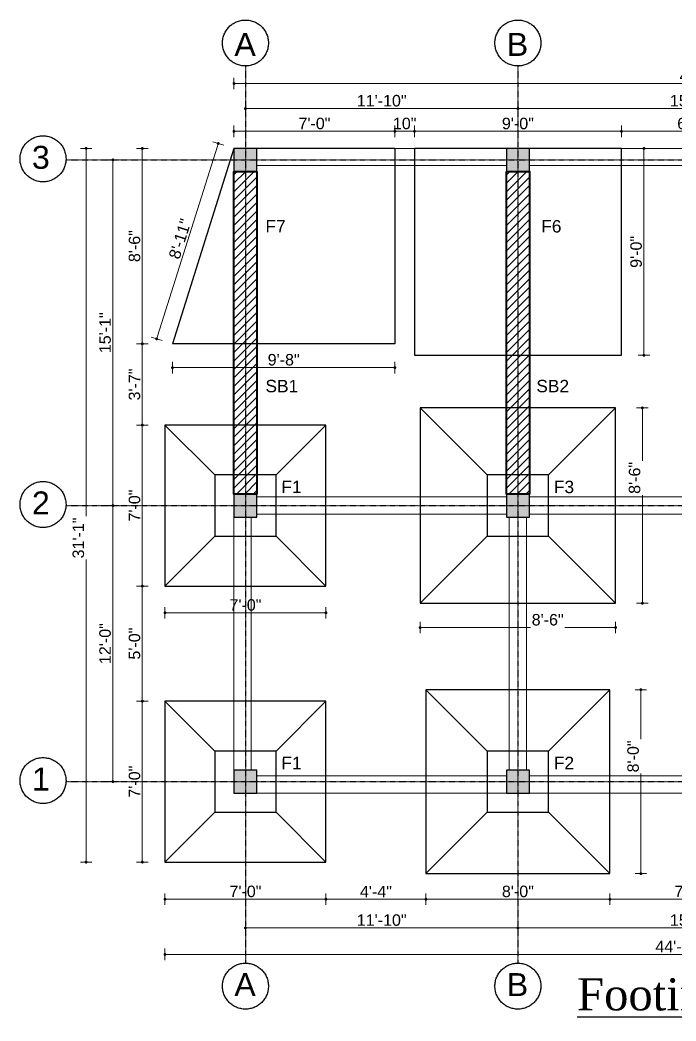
# Model space of a CAD drawing. Header units: inches. Extents: x 115570 to 265311, y 61168 to 314550.
# Drawn here: x 193135 to 193477, y 88292 to 88814 of the extents above; entities that cross this region are included whole.
import ezdxf

# ---------------------------------------------------------------- set-up
doc = ezdxf.new("R2010")
doc.units = ezdxf.units.IN
doc.header["$MEASUREMENT"] = 0
doc.linetypes.add('ACAD_ISO08W100', pattern=[36, 24, -3, 6, -3])
doc.layers.get('0').update_dxf_attribs({"lineweight": 25})
for name, color, linetype, lineweight in [('0 dimension lines', 4, 'Continuous', 18), ('0 wall', 7, 'Continuous', 40), ('Dimension', 7, 'Continuous', 9)]:
    doc.layers.add(name, color=color, linetype=linetype, lineweight=lineweight)
doc.layers.add('0 Footing (F1)', color=7, linetype='Continuous')
doc.layers.add('0_center line', color=4, linetype='ACAD_ISO08W100', transparency=0.5)
doc.styles.add('arial.', font='arial.ttf')
doc.styles.get("Standard").update_dxf_attribs({"font": 'arial.ttf'})
doc.dimstyles.new('d50_Text size double', dxfattribs={"dimscale": 0, "dimtxt": 6, "dimasz": 1.5, "dimexe": 3, "dimexo": 3, "dimgap": 1, "dimtad": 1, "dimdec": 0, "dimrnd": 0.25, "dimzin": 3, "dimdsep": 46, "dimlunit": 4, "dimtxsty": 'arial.', "dimblk": 'DOT', "dimcen": 4, "dimdle": 6, "dimclrd": 256, "dimclre": 256, "dimclrt": 7, "dimazin": 0, "dimtfac": 1, "dimtdec": 0, "dimtix": 1, "dimtmove": 2, "dimatfit": 3, "dimfxl": 3, "dimfxlon": 1, "dimtolj": 1, "dimtzin": 0, "dimlwd": -1, "dimlwe": -1, "dimarcsym": 0})

# ---------------------------------------------------------------- blocks, each defined once
blk = doc.blocks.new('_Dot')
at = {"color": 0, "linetype": 'ByBlock', "lineweight": -2}
blk.add_line((-0.5, 0), (-1, 0), dxfattribs=at)
at = {"color": 0, "linetype": 'ByBlock', "const_width": 0.5}
blk.add_lwpolyline([(-0.25, 0, 1), (0.25, 0, 1)], format="xyb", close=True, dxfattribs=at)
blk = doc.blocks.new('*D1188')
at = {"layer": '0 dimension lines', "transparency": 16777216}
for p, q in [((193442.73, 88358.06), (193442.73, 88352.06)), ((193526.73, 88358.06), (193526.73, 88352.06)), ((193525.23, 88355.06), (193444.23, 88355.06))]:
    blk.add_line(p, q, dxfattribs=at)
at = {"layer": 'Defpoints', "color": 0, "transparency": 16777216}
for p in [(193442.73, 88368.44), (193526.73, 88368.44), (193442.73, 88355.06)]:
    blk.add_point(p, dxfattribs=at)
at = {"layer": '0 dimension lines', "transparency": 16777216, "xscale": 1.5, "yscale": 1.5, "zscale": 1.5, "rotation": 180}
blk.add_blockref('_Dot', (193442.73, 88355.06), dxfattribs=at)
at = {"layer": '0 dimension lines', "transparency": 16777216, "xscale": 1.5, "yscale": 1.5, "zscale": 1.5}
blk.add_blockref('_Dot', (193526.73, 88355.06), dxfattribs=at)
at = {"layer": '0 dimension lines', "color": 7, "lineweight": 15, "transparency": 16777216, "insert": (193484.73, 88359.12), "char_height": 6, "attachment_point": 5, "style": 'arial.'}
blk.add_mtext('\\A1;7\'-0"', dxfattribs=at)
blk = doc.blocks.new('*D1189')
at = {"layer": '0 dimension lines', "transparency": 16777216}
for p, q in [((193346.73, 88358.06), (193346.73, 88352.06)), ((193442.73, 88358.06), (193442.73, 88352.06)), ((193441.23, 88355.06), (193348.23, 88355.06))]:
    blk.add_line(p, q, dxfattribs=at)
at = {"layer": 'Defpoints', "color": 0, "transparency": 16777216}
for p in [(193346.73, 88368.44), (193442.73, 88368.44), (193346.73, 88355.06)]:
    blk.add_point(p, dxfattribs=at)
at = {"layer": '0 dimension lines', "transparency": 16777216, "xscale": 1.5, "yscale": 1.5, "zscale": 1.5, "rotation": 180}
blk.add_blockref('_Dot', (193346.73, 88355.06), dxfattribs=at)
at = {"layer": '0 dimension lines', "transparency": 16777216, "xscale": 1.5, "yscale": 1.5, "zscale": 1.5}
blk.add_blockref('_Dot', (193442.73, 88355.06), dxfattribs=at)
at = {"layer": '0 dimension lines', "color": 7, "lineweight": 15, "transparency": 16777216, "insert": (193394.73, 88359.12), "char_height": 6, "attachment_point": 5, "style": 'arial.'}
blk.add_mtext('\\A1;8\'-0"', dxfattribs=at)
blk = doc.blocks.new('*D1190')
at = {"layer": '0 dimension lines', "transparency": 16777216}
for p, q in [((193294.54, 88358.06), (193294.54, 88352.06)), ((193346.73, 88358.06), (193346.73, 88352.06)), ((193345.23, 88355.06), (193296.04, 88355.06))]:
    blk.add_line(p, q, dxfattribs=at)
at = {"layer": 'Defpoints', "color": 0, "transparency": 16777216}
for p in [(193294.54, 88374.44), (193346.73, 88368.44), (193294.54, 88355.06)]:
    blk.add_point(p, dxfattribs=at)
at = {"layer": '0 dimension lines', "transparency": 16777216, "xscale": 1.5, "yscale": 1.5, "zscale": 1.5, "rotation": 180}
blk.add_blockref('_Dot', (193294.54, 88355.06), dxfattribs=at)
at = {"layer": '0 dimension lines', "transparency": 16777216, "xscale": 1.5, "yscale": 1.5, "zscale": 1.5}
blk.add_blockref('_Dot', (193346.73, 88355.06), dxfattribs=at)
at = {"layer": '0 dimension lines', "color": 7, "lineweight": 15, "transparency": 16777216, "insert": (193320.64, 88359.06), "char_height": 6, "attachment_point": 5, "style": 'arial.'}
blk.add_mtext('\\A1;4\'-4"', dxfattribs=at)
blk = doc.blocks.new('*D1191')
at = {"layer": '0 dimension lines', "transparency": 16777216}
for p, q in [((193210.54, 88358.06), (193210.54, 88352.06)), ((193294.54, 88358.06), (193294.54, 88352.06)), ((193293.04, 88355.06), (193212.04, 88355.06))]:
    blk.add_line(p, q, dxfattribs=at)
at = {"layer": 'Defpoints', "color": 0, "transparency": 16777216}
for p in [(193210.54, 88374.44), (193294.54, 88374.44), (193210.54, 88355.06)]:
    blk.add_point(p, dxfattribs=at)
at = {"layer": '0 dimension lines', "transparency": 16777216, "xscale": 1.5, "yscale": 1.5, "zscale": 1.5, "rotation": 180}
blk.add_blockref('_Dot', (193210.54, 88355.06), dxfattribs=at)
at = {"layer": '0 dimension lines', "transparency": 16777216, "xscale": 1.5, "yscale": 1.5, "zscale": 1.5}
blk.add_blockref('_Dot', (193294.54, 88355.06), dxfattribs=at)
at = {"layer": '0 dimension lines', "color": 7, "lineweight": 15, "transparency": 16777216, "insert": (193252.54, 88359.12), "char_height": 6, "attachment_point": 5, "style": 'arial.'}
blk.add_mtext('\\A1;7\'-0"', dxfattribs=at)
blk = doc.blocks.new('*D1193')
at = {"layer": '0 dimension lines', "transparency": 16777216}
for p, q in [((193394.73, 88343.09), (193394.73, 88337.09)), ((193574.73, 88343.09), (193574.73, 88337.09)), ((193573.23, 88340.09), (193396.23, 88340.09))]:
    blk.add_line(p, q, dxfattribs=at)
at = {"layer": 'Defpoints', "color": 0, "transparency": 16777216}
for p in [(193394.73, 88368.44), (193574.73, 88368.44), (193394.73, 88340.09)]:
    blk.add_point(p, dxfattribs=at)
at = {"layer": '0 dimension lines', "transparency": 16777216, "xscale": 1.5, "yscale": 1.5, "zscale": 1.5, "rotation": 180}
blk.add_blockref('_Dot', (193394.73, 88340.09), dxfattribs=at)
at = {"layer": '0 dimension lines', "transparency": 16777216, "xscale": 1.5, "yscale": 1.5, "zscale": 1.5}
blk.add_blockref('_Dot', (193574.73, 88340.09), dxfattribs=at)
at = {"layer": '0 dimension lines', "color": 7, "lineweight": 15, "transparency": 16777216, "insert": (193484.73, 88344.15), "char_height": 6, "attachment_point": 5, "style": 'arial.'}
blk.add_mtext('\\A1;15\'-0"', dxfattribs=at)
blk = doc.blocks.new('*D1194')
at = {"layer": '0 dimension lines', "transparency": 16777216}
for p, q in [((193252.54, 88343.09), (193252.54, 88337.09)), ((193394.73, 88343.09), (193394.73, 88337.09)), ((193393.23, 88340.09), (193254.04, 88340.09))]:
    blk.add_line(p, q, dxfattribs=at)
at = {"layer": 'Defpoints', "color": 0, "transparency": 16777216}
for p in [(193252.54, 88374.44), (193394.73, 88368.44), (193252.54, 88340.09)]:
    blk.add_point(p, dxfattribs=at)
at = {"layer": '0 dimension lines', "transparency": 16777216, "xscale": 1.5, "yscale": 1.5, "zscale": 1.5, "rotation": 180}
blk.add_blockref('_Dot', (193252.54, 88340.09), dxfattribs=at)
at = {"layer": '0 dimension lines', "transparency": 16777216, "xscale": 1.5, "yscale": 1.5, "zscale": 1.5}
blk.add_blockref('_Dot', (193394.73, 88340.09), dxfattribs=at)
at = {"layer": '0 dimension lines', "color": 7, "lineweight": 15, "transparency": 16777216, "insert": (193323.64, 88344.15), "char_height": 6, "attachment_point": 5, "style": 'arial.'}
blk.add_mtext('\\A1;11\'-10"', dxfattribs=at)
blk = doc.blocks.new('*D1157')
at = {"layer": '0 dimension lines', "transparency": 16777216}
for p, q in [((193210.54, 88329.28), (193210.54, 88323.28)), ((193212.04, 88326.28), (193742.23, 88326.28)), ((193743.73, 88329.28), (193743.73, 88323.28))]:
    blk.add_line(p, q, dxfattribs=at)
at = {"layer": 'Defpoints', "color": 0, "transparency": 16777216}
for p in [(193210.54, 88374.44), (193743.73, 88368.44), (193743.73, 88326.28)]:
    blk.add_point(p, dxfattribs=at)
at = {"layer": '0 dimension lines', "transparency": 16777216, "xscale": 1.5, "yscale": 1.5, "zscale": 1.5, "rotation": 180}
blk.add_blockref('_Dot', (193210.54, 88326.28), dxfattribs=at)
at = {"layer": '0 dimension lines', "transparency": 16777216, "xscale": 1.5, "yscale": 1.5, "zscale": 1.5}
blk.add_blockref('_Dot', (193743.73, 88326.28), dxfattribs=at)
at = {"layer": '0 dimension lines', "color": 7, "lineweight": 15, "transparency": 16777216, "insert": (193477.14, 88330.34), "char_height": 6, "attachment_point": 5, "style": 'arial.'}
blk.add_mtext('\\A1;44\'-5"', dxfattribs=at)
blk = doc.blocks.new('*D1202')
at = {"layer": '0 dimension lines', "transparency": 16777216}
for p, q in [((193201.72, 88458.44), (193195.72, 88458.44)), ((193198.72, 88375.94), (193198.72, 88456.94)), ((193201.72, 88374.44), (193195.72, 88374.44))]:
    blk.add_line(p, q, dxfattribs=at)
at = {"layer": 'Defpoints', "color": 0, "transparency": 16777216}
for p in [(193198.72, 88458.44), (193210.54, 88458.44), (193210.54, 88374.44)]:
    blk.add_point(p, dxfattribs=at)
at = {"layer": '0 dimension lines', "transparency": 16777216, "xscale": 1.5, "yscale": 1.5, "zscale": 1.5}
for p, rotation in [((193198.72, 88458.44), 90), ((193198.72, 88374.44), 270)]:
    blk.add_blockref('_Dot', p, dxfattribs=dict(at, rotation=rotation))
at = {"layer": '0 dimension lines', "color": 7, "lineweight": 15, "transparency": 16777216, "insert": (193194.65, 88416.44), "char_height": 6, "attachment_point": 5, "rotation": 90, "style": 'arial.'}
blk.add_mtext('\\A1;7\'-0"', dxfattribs=at)
blk = doc.blocks.new('*D1203')
at = {"layer": '0 dimension lines', "transparency": 16777216}
for p, q in [((193201.72, 88518.55), (193195.72, 88518.55)), ((193198.72, 88459.94), (193198.72, 88517.05)), ((193201.72, 88458.44), (193195.72, 88458.44))]:
    blk.add_line(p, q, dxfattribs=at)
at = {"layer": 'Defpoints', "color": 0, "transparency": 16777216}
for p in [(193198.72, 88518.55), (193210.54, 88518.55), (193210.54, 88458.44)]:
    blk.add_point(p, dxfattribs=at)
at = {"layer": '0 dimension lines', "transparency": 16777216, "xscale": 1.5, "yscale": 1.5, "zscale": 1.5}
for p, rotation in [((193198.72, 88518.55), 90), ((193198.72, 88458.44), 270)]:
    blk.add_blockref('_Dot', p, dxfattribs=dict(at, rotation=rotation))
at = {"layer": '0 dimension lines', "color": 7, "lineweight": 15, "transparency": 16777216, "insert": (193194.65, 88488.5), "char_height": 6, "attachment_point": 5, "rotation": 90, "style": 'arial.'}
blk.add_mtext('\\A1;5\'-0"', dxfattribs=at)
blk = doc.blocks.new('*D1204')
at = {"layer": '0 dimension lines', "transparency": 16777216}
for p, q in [((193201.72, 88602.55), (193195.72, 88602.55)), ((193198.72, 88520.05), (193198.72, 88601.05)), ((193201.72, 88518.55), (193195.72, 88518.55))]:
    blk.add_line(p, q, dxfattribs=at)
at = {"layer": 'Defpoints', "color": 0, "transparency": 16777216}
for p in [(193198.72, 88602.55), (193210.54, 88602.55), (193210.54, 88518.55)]:
    blk.add_point(p, dxfattribs=at)
at = {"layer": '0 dimension lines', "transparency": 16777216, "xscale": 1.5, "yscale": 1.5, "zscale": 1.5}
for p, rotation in [((193198.72, 88602.55), 90), ((193198.72, 88518.55), 270)]:
    blk.add_blockref('_Dot', p, dxfattribs=dict(at, rotation=rotation))
at = {"layer": '0 dimension lines', "color": 7, "lineweight": 15, "transparency": 16777216, "insert": (193194.65, 88560.55), "char_height": 6, "attachment_point": 5, "rotation": 90, "style": 'arial.'}
blk.add_mtext('\\A1;7\'-0"', dxfattribs=at)
blk = doc.blocks.new('*D1205')
at = {"layer": '0 dimension lines', "transparency": 16777216}
for p, q in [((193201.72, 88644.98), (193195.72, 88644.98)), ((193198.72, 88604.05), (193198.72, 88643.48)), ((193201.72, 88602.55), (193195.72, 88602.55))]:
    blk.add_line(p, q, dxfattribs=at)
at = {"layer": 'Defpoints', "color": 0, "transparency": 16777216}
for p in [(193198.72, 88644.98), (193214.44, 88644.98), (193210.54, 88602.55)]:
    blk.add_point(p, dxfattribs=at)
at = {"layer": '0 dimension lines', "transparency": 16777216, "xscale": 1.5, "yscale": 1.5, "zscale": 1.5}
for p, rotation in [((193198.72, 88644.98), 90), ((193198.72, 88602.55), 270)]:
    blk.add_blockref('_Dot', p, dxfattribs=dict(at, rotation=rotation))
at = {"layer": '0 dimension lines', "color": 7, "lineweight": 15, "transparency": 16777216, "insert": (193194.65, 88623.76), "char_height": 6, "attachment_point": 5, "rotation": 90, "style": 'arial.'}
blk.add_mtext('\\A1;3\'-7"', dxfattribs=at)
blk = doc.blocks.new('*D1206')
at = {"layer": '0 dimension lines', "transparency": 16777216}
for p, q in [((193201.72, 88746.98), (193195.72, 88746.98)), ((193198.72, 88646.48), (193198.72, 88745.48)), ((193201.72, 88644.98), (193195.72, 88644.98))]:
    blk.add_line(p, q, dxfattribs=at)
at = {"layer": 'Defpoints', "color": 0, "transparency": 16777216}
for p in [(193198.72, 88746.98), (193246.54, 88746.98), (193214.44, 88644.98)]:
    blk.add_point(p, dxfattribs=at)
at = {"layer": '0 dimension lines', "transparency": 16777216, "xscale": 1.5, "yscale": 1.5, "zscale": 1.5}
for p, rotation in [((193198.72, 88746.98), 90), ((193198.72, 88644.98), 270)]:
    blk.add_blockref('_Dot', p, dxfattribs=dict(at, rotation=rotation))
at = {"layer": '0 dimension lines', "color": 7, "lineweight": 15, "transparency": 16777216, "insert": (193194.65, 88695.98), "char_height": 6, "attachment_point": 5, "rotation": 90, "style": 'arial.'}
blk.add_mtext('\\A1;8\'-6"', dxfattribs=at)
blk = doc.blocks.new('*D1207')
at = {"layer": '0 dimension lines', "transparency": 16777216}
for p, q in [((193186.36, 88560.55), (193180.36, 88560.55)), ((193183.36, 88417.94), (193183.36, 88559.05)), ((193186.36, 88416.44), (193180.36, 88416.44))]:
    blk.add_line(p, q, dxfattribs=at)
at = {"layer": 'Defpoints', "color": 0, "transparency": 16777216}
for p in [(193183.36, 88560.55), (193210.54, 88560.55), (193210.54, 88416.44)]:
    blk.add_point(p, dxfattribs=at)
at = {"layer": '0 dimension lines', "transparency": 16777216, "xscale": 1.5, "yscale": 1.5, "zscale": 1.5}
for p, rotation in [((193183.36, 88560.55), 90), ((193183.36, 88416.44), 270)]:
    blk.add_blockref('_Dot', p, dxfattribs=dict(at, rotation=rotation))
at = {"layer": '0 dimension lines', "color": 7, "lineweight": 15, "transparency": 16777216, "insert": (193179.3, 88488.5), "char_height": 6, "attachment_point": 5, "rotation": 90, "style": 'arial.'}
blk.add_mtext('\\A1;12\'-0"', dxfattribs=at)
blk = doc.blocks.new('*D1208')
at = {"layer": '0 dimension lines', "transparency": 16777216}
for p, q in [((193186.36, 88740.98), (193180.36, 88740.98)), ((193183.36, 88562.05), (193183.36, 88739.48)), ((193186.36, 88560.55), (193180.36, 88560.55))]:
    blk.add_line(p, q, dxfattribs=at)
at = {"layer": 'Defpoints', "color": 0, "transparency": 16777216}
for p in [(193183.36, 88740.98), (193244.65, 88740.98), (193210.54, 88560.55)]:
    blk.add_point(p, dxfattribs=at)
at = {"layer": '0 dimension lines', "transparency": 16777216, "xscale": 1.5, "yscale": 1.5, "zscale": 1.5}
for p, rotation in [((193183.36, 88740.98), 90), ((193183.36, 88560.55), 270)]:
    blk.add_blockref('_Dot', p, dxfattribs=dict(at, rotation=rotation))
at = {"layer": '0 dimension lines', "color": 7, "lineweight": 15, "transparency": 16777216, "insert": (193179.3, 88650.76), "char_height": 6, "attachment_point": 5, "rotation": 90, "style": 'arial.'}
blk.add_mtext('\\A1;15\'-1"', dxfattribs=at)
blk = doc.blocks.new('*D1159')
at = {"layer": '0 dimension lines', "transparency": 16777216}
for p, q in [((193172.39, 88746.98), (193166.39, 88746.98)), ((193169.39, 88745.48), (193169.39, 88554.95)), ((193169.39, 88375.94), (193169.39, 88532.34)), ((193172.39, 88374.44), (193166.39, 88374.44))]:
    blk.add_line(p, q, dxfattribs=at)
at = {"layer": 'Defpoints', "color": 0, "transparency": 16777216}
for p in [(193169.39, 88746.98), (193246.54, 88746.98), (193210.54, 88374.44)]:
    blk.add_point(p, dxfattribs=at)
at = {"layer": '0 dimension lines', "transparency": 16777216, "xscale": 1.5, "yscale": 1.5, "zscale": 1.5}
for p, rotation in [((193169.39, 88746.98), 90), ((193169.39, 88374.44), 270)]:
    blk.add_blockref('_Dot', p, dxfattribs=dict(at, rotation=rotation))
at = {"layer": '0 dimension lines', "color": 7, "lineweight": 15, "transparency": 16777216, "insert": (193165.35, 88543.64), "char_height": 6, "attachment_point": 5, "rotation": 90, "style": 'arial.'}
blk.add_mtext('\\A1;31\'-1"', dxfattribs=at)
blk = doc.blocks.new('*D1164')
at = {"layer": '0 dimension lines', "transparency": 16777216}
for p, q in [((193448.73, 88752.9), (193448.73, 88758.9)), ((193523.73, 88752.9), (193523.73, 88758.9)), ((193522.23, 88755.9), (193450.23, 88755.9))]:
    blk.add_line(p, q, dxfattribs=at)
at = {"layer": 'Defpoints', "color": 0, "transparency": 16777216}
for p in [(193448.73, 88755.9), (193448.73, 88746.98), (193523.73, 88746.98)]:
    blk.add_point(p, dxfattribs=at)
at = {"layer": '0 dimension lines', "transparency": 16777216, "xscale": 1.5, "yscale": 1.5, "zscale": 1.5, "rotation": 180}
blk.add_blockref('_Dot', (193448.73, 88755.9), dxfattribs=at)
at = {"layer": '0 dimension lines', "transparency": 16777216, "xscale": 1.5, "yscale": 1.5, "zscale": 1.5}
blk.add_blockref('_Dot', (193523.73, 88755.9), dxfattribs=at)
at = {"layer": '0 dimension lines', "color": 7, "lineweight": 15, "transparency": 16777216, "insert": (193486.23, 88759.96), "char_height": 6, "attachment_point": 5, "style": 'arial.'}
blk.add_mtext('\\A1;6\'-3"', dxfattribs=at)
blk = doc.blocks.new('*D1165')
at = {"layer": '0 dimension lines', "transparency": 16777216}
for p, q in [((193340.73, 88752.9), (193340.73, 88758.9)), ((193448.73, 88752.9), (193448.73, 88758.9)), ((193447.23, 88755.9), (193342.23, 88755.9))]:
    blk.add_line(p, q, dxfattribs=at)
at = {"layer": 'Defpoints', "color": 0, "transparency": 16777216}
for p in [(193340.73, 88755.9), (193340.73, 88746.98), (193448.73, 88746.98)]:
    blk.add_point(p, dxfattribs=at)
at = {"layer": '0 dimension lines', "transparency": 16777216, "xscale": 1.5, "yscale": 1.5, "zscale": 1.5, "rotation": 180}
blk.add_blockref('_Dot', (193340.73, 88755.9), dxfattribs=at)
at = {"layer": '0 dimension lines', "transparency": 16777216, "xscale": 1.5, "yscale": 1.5, "zscale": 1.5}
blk.add_blockref('_Dot', (193448.73, 88755.9), dxfattribs=at)
at = {"layer": '0 dimension lines', "color": 7, "lineweight": 15, "transparency": 16777216, "insert": (193394.73, 88759.96), "char_height": 6, "attachment_point": 5, "style": 'arial.'}
blk.add_mtext('\\A1;9\'-0"', dxfattribs=at)
blk = doc.blocks.new('*D1166')
at = {"layer": '0 dimension lines', "transparency": 16777216}
for p, q in [((193330.54, 88752.9), (193330.54, 88758.9)), ((193340.73, 88752.9), (193340.73, 88758.9)), ((193329.04, 88755.9), (193327.54, 88755.9)), ((193340.73, 88755.9), (193330.54, 88755.9)), ((193342.23, 88755.9), (193343.73, 88755.9))]:
    blk.add_line(p, q, dxfattribs=at)
at = {"layer": 'Defpoints', "color": 0, "transparency": 16777216}
for p in [(193330.54, 88755.9), (193330.54, 88746.98), (193340.73, 88746.98)]:
    blk.add_point(p, dxfattribs=at)
at = {"layer": '0 dimension lines', "transparency": 16777216, "xscale": 1.5, "yscale": 1.5, "zscale": 1.5}
blk.add_blockref('_Dot', (193330.54, 88755.9), dxfattribs=at)
at = {"layer": '0 dimension lines', "transparency": 16777216, "xscale": 1.5, "yscale": 1.5, "zscale": 1.5, "rotation": 180}
blk.add_blockref('_Dot', (193340.73, 88755.9), dxfattribs=at)
at = {"layer": '0 dimension lines', "color": 7, "lineweight": 15, "transparency": 16777216, "insert": (193335.64, 88759.96), "char_height": 6, "attachment_point": 5, "style": 'arial.'}
blk.add_mtext('\\A1;10"', dxfattribs=at)
blk = doc.blocks.new('*D1167')
at = {"layer": '0 dimension lines', "transparency": 16777216}
for p, q in [((193246.54, 88752.9), (193246.54, 88758.9)), ((193330.54, 88752.9), (193330.54, 88758.9)), ((193329.04, 88755.9), (193248.04, 88755.9))]:
    blk.add_line(p, q, dxfattribs=at)
at = {"layer": 'Defpoints', "color": 0, "transparency": 16777216}
for p in [(193246.54, 88755.9), (193246.54, 88746.98), (193330.54, 88746.98)]:
    blk.add_point(p, dxfattribs=at)
at = {"layer": '0 dimension lines', "transparency": 16777216, "xscale": 1.5, "yscale": 1.5, "zscale": 1.5, "rotation": 180}
blk.add_blockref('_Dot', (193246.54, 88755.9), dxfattribs=at)
at = {"layer": '0 dimension lines', "transparency": 16777216, "xscale": 1.5, "yscale": 1.5, "zscale": 1.5}
blk.add_blockref('_Dot', (193330.54, 88755.9), dxfattribs=at)
at = {"layer": '0 dimension lines', "color": 7, "lineweight": 15, "transparency": 16777216, "insert": (193288.54, 88759.96), "char_height": 6, "attachment_point": 5, "style": 'arial.'}
blk.add_mtext('\\A1;7\'-0"', dxfattribs=at)
blk = doc.blocks.new('*D1168')
at = {"layer": '0 dimension lines', "transparency": 16777216}
for p, q in [((193455.91, 88464.44), (193461.91, 88464.44)), ((193458.91, 88462.94), (193458.91, 88438.59)), ((193458.91, 88369.94), (193458.91, 88420.63)), ((193455.91, 88368.44), (193461.91, 88368.44))]:
    blk.add_line(p, q, dxfattribs=at)
at = {"layer": 'Defpoints', "color": 0, "transparency": 16777216}
for p in [(193442.73, 88464.44), (193458.91, 88464.44), (193442.73, 88368.44)]:
    blk.add_point(p, dxfattribs=at)
at = {"layer": '0 dimension lines', "transparency": 16777216, "xscale": 1.5, "yscale": 1.5, "zscale": 1.5}
for p, rotation in [((193458.91, 88464.44), 90), ((193458.91, 88368.44), 270)]:
    blk.add_blockref('_Dot', p, dxfattribs=dict(at, rotation=rotation))
at = {"layer": '0 dimension lines', "color": 7, "lineweight": 15, "transparency": 16777216, "insert": (193454.87, 88429.61), "char_height": 6, "attachment_point": 5, "rotation": 90, "style": 'arial.'}
blk.add_mtext('\\A1;8\'-0"', dxfattribs=at)
blk = doc.blocks.new('*D1170')
at = {"layer": '0 dimension lines', "transparency": 16777216}
for p, q in [((193456.69, 88611.55), (193462.69, 88611.55)), ((193459.69, 88610.05), (193459.69, 88583.98)), ((193459.69, 88511.05), (193459.69, 88566.02)), ((193456.69, 88509.55), (193462.69, 88509.55))]:
    blk.add_line(p, q, dxfattribs=at)
at = {"layer": 'Defpoints', "color": 0, "transparency": 16777216}
for p in [(193445.73, 88611.55), (193445.73, 88509.55), (193459.69, 88509.55)]:
    blk.add_point(p, dxfattribs=at)
at = {"layer": '0 dimension lines', "transparency": 16777216, "xscale": 1.5, "yscale": 1.5, "zscale": 1.5}
for p, rotation in [((193459.69, 88611.55), 90), ((193459.69, 88509.55), 270)]:
    blk.add_blockref('_Dot', p, dxfattribs=dict(at, rotation=rotation))
at = {"layer": '0 dimension lines', "color": 7, "lineweight": 15, "transparency": 16777216, "insert": (193455.65, 88575), "char_height": 6, "attachment_point": 5, "rotation": 90, "style": 'arial.'}
blk.add_mtext('\\A1;8\'-6"', dxfattribs=at)
blk = doc.blocks.new('*D1171')
at = {"layer": '0 dimension lines', "transparency": 16777216}
for p, q in [((193343.73, 88499.87), (193343.73, 88493.87)), ((193445.73, 88499.87), (193445.73, 88493.87)), ((193345.23, 88496.87), (193401.29, 88496.87)), ((193444.23, 88496.87), (193419.25, 88496.87))]:
    blk.add_line(p, q, dxfattribs=at)
at = {"layer": 'Defpoints', "color": 0, "transparency": 16777216}
for p in [(193343.73, 88509.55), (193445.73, 88509.55), (193445.73, 88496.87)]:
    blk.add_point(p, dxfattribs=at)
at = {"layer": '0 dimension lines', "transparency": 16777216, "xscale": 1.5, "yscale": 1.5, "zscale": 1.5, "rotation": 180}
blk.add_blockref('_Dot', (193343.73, 88496.87), dxfattribs=at)
at = {"layer": '0 dimension lines', "transparency": 16777216, "xscale": 1.5, "yscale": 1.5, "zscale": 1.5}
blk.add_blockref('_Dot', (193445.73, 88496.87), dxfattribs=at)
at = {"layer": '0 dimension lines', "color": 7, "lineweight": 15, "transparency": 16777216, "insert": (193410.27, 88500.92), "char_height": 6, "attachment_point": 5, "style": 'arial.'}
blk.add_mtext('\\A1;8\'-6"', dxfattribs=at)
blk = doc.blocks.new('*D1173')
at = {"layer": '0 dimension lines', "transparency": 16777216}
for p, q in [((193210.54, 88507.58), (193210.54, 88501.58)), ((193212.04, 88504.58), (193293.04, 88504.58)), ((193294.54, 88507.58), (193294.54, 88501.58))]:
    blk.add_line(p, q, dxfattribs=at)
at = {"layer": 'Defpoints', "color": 0, "transparency": 16777216}
for p in [(193210.54, 88518.55), (193294.54, 88518.55), (193294.54, 88504.58)]:
    blk.add_point(p, dxfattribs=at)
at = {"layer": '0 dimension lines', "transparency": 16777216, "xscale": 1.5, "yscale": 1.5, "zscale": 1.5, "rotation": 180}
blk.add_blockref('_Dot', (193210.54, 88504.58), dxfattribs=at)
at = {"layer": '0 dimension lines', "transparency": 16777216, "xscale": 1.5, "yscale": 1.5, "zscale": 1.5}
blk.add_blockref('_Dot', (193294.54, 88504.58), dxfattribs=at)
at = {"layer": '0 dimension lines', "color": 7, "lineweight": 15, "transparency": 16777216, "insert": (193252.54, 88508.65), "char_height": 6, "attachment_point": 5, "style": 'arial.'}
blk.add_mtext('\\A1;7\'-0"', dxfattribs=at)
blk = doc.blocks.new('*D1174')
at = {"layer": '0 dimension lines', "transparency": 16777216}
for p, q in [((193457.51, 88746.98), (193463.51, 88746.98)), ((193460.51, 88745.48), (193460.51, 88640.48)), ((193457.51, 88638.98), (193463.51, 88638.98))]:
    blk.add_line(p, q, dxfattribs=at)
at = {"layer": 'Defpoints', "color": 0, "transparency": 16777216}
for p in [(193448.73, 88746.98), (193448.73, 88638.98), (193460.51, 88638.98)]:
    blk.add_point(p, dxfattribs=at)
at = {"layer": '0 dimension lines', "transparency": 16777216, "xscale": 1.5, "yscale": 1.5, "zscale": 1.5}
for p, rotation in [((193460.51, 88746.98), 90), ((193460.51, 88638.98), 270)]:
    blk.add_blockref('_Dot', p, dxfattribs=dict(at, rotation=rotation))
at = {"layer": '0 dimension lines', "color": 7, "lineweight": 15, "transparency": 16777216, "insert": (193456.45, 88692.98), "char_height": 6, "attachment_point": 5, "rotation": 90, "style": 'arial.'}
blk.add_mtext('\\A1;9\'-0"', dxfattribs=at)
blk = doc.blocks.new('*D1150')
at = {"layer": '0 dimension lines', "transparency": 16777216}
for p, q in [((193241.2, 88748.66), (193235.47, 88750.46)), ((193206.68, 88648.99), (193237.89, 88748.13)), ((193209.09, 88646.66), (193203.37, 88648.46))]:
    blk.add_line(p, q, dxfattribs=at)
at = {"layer": 'Defpoints', "color": 0, "transparency": 16777216}
for p in [(193238.34, 88749.56), (193246.54, 88746.98), (193214.44, 88644.98)]:
    blk.add_point(p, dxfattribs=at)
at = {"layer": '0 dimension lines', "transparency": 16777216, "xscale": 1.5, "yscale": 1.5, "zscale": 1.5}
for p, rotation in [((193238.34, 88749.56), 72.5278301944609), ((193206.23, 88647.56), 252.5278301944609)]:
    blk.add_blockref('_Dot', p, dxfattribs=dict(at, rotation=rotation))
at = {"layer": '0 dimension lines', "color": 7, "lineweight": 15, "transparency": 16777216, "insert": (193218.41, 88699.78), "char_height": 6, "attachment_point": 5, "rotation": 72.5278, "style": 'arial.'}
blk.add_mtext('\\A1;8\'-11"', dxfattribs=at)
blk = doc.blocks.new('*D1176')
at = {"layer": '0 dimension lines', "transparency": 16777216}
for p, q in [((193214.44, 88635.57), (193214.44, 88629.57)), ((193330.54, 88635.57), (193330.54, 88629.57)), ((193215.94, 88632.57), (193329.04, 88632.57))]:
    blk.add_line(p, q, dxfattribs=at)
at = {"layer": 'Defpoints', "color": 0, "transparency": 16777216}
for p in [(193214.44, 88644.98), (193330.54, 88644.98), (193330.54, 88632.57)]:
    blk.add_point(p, dxfattribs=at)
at = {"layer": '0 dimension lines', "transparency": 16777216, "xscale": 1.5, "yscale": 1.5, "zscale": 1.5, "rotation": 180}
blk.add_blockref('_Dot', (193214.44, 88632.57), dxfattribs=at)
at = {"layer": '0 dimension lines', "transparency": 16777216, "xscale": 1.5, "yscale": 1.5, "zscale": 1.5}
blk.add_blockref('_Dot', (193330.54, 88632.57), dxfattribs=at)
at = {"layer": '0 dimension lines', "color": 7, "lineweight": 15, "transparency": 16777216, "insert": (193272.49, 88636.64), "char_height": 6, "attachment_point": 5, "style": 'arial.'}
blk.add_mtext('\\A1;9\'-8"', dxfattribs=at)
blk = doc.blocks.new('*D1177')
at = {"layer": '0 dimension lines', "transparency": 16777216}
for p, q in [((193252.54, 88764.78), (193252.54, 88770.78)), ((193394.73, 88764.78), (193394.73, 88770.78)), ((193254.04, 88767.78), (193393.23, 88767.78))]:
    blk.add_line(p, q, dxfattribs=at)
at = {"layer": 'Defpoints', "color": 0, "transparency": 16777216}
for p in [(193394.73, 88767.78), (193252.54, 88746.98), (193394.73, 88746.98)]:
    blk.add_point(p, dxfattribs=at)
at = {"layer": '0 dimension lines', "transparency": 16777216, "xscale": 1.5, "yscale": 1.5, "zscale": 1.5, "rotation": 180}
blk.add_blockref('_Dot', (193252.54, 88767.78), dxfattribs=at)
at = {"layer": '0 dimension lines', "transparency": 16777216, "xscale": 1.5, "yscale": 1.5, "zscale": 1.5}
blk.add_blockref('_Dot', (193394.73, 88767.78), dxfattribs=at)
at = {"layer": '0 dimension lines', "color": 7, "lineweight": 15, "transparency": 16777216, "insert": (193323.64, 88771.85), "char_height": 6, "attachment_point": 5, "style": 'arial.'}
blk.add_mtext('\\A1;11\'-10"', dxfattribs=at)
blk = doc.blocks.new('*D1178')
at = {"layer": '0 dimension lines', "transparency": 16777216}
for p, q in [((193394.73, 88764.78), (193394.73, 88770.78)), ((193574.73, 88764.78), (193574.73, 88770.78)), ((193396.23, 88767.78), (193573.23, 88767.78))]:
    blk.add_line(p, q, dxfattribs=at)
at = {"layer": 'Defpoints', "color": 0, "transparency": 16777216}
for p in [(193574.73, 88767.78), (193394.73, 88746.98), (193574.73, 88746.98)]:
    blk.add_point(p, dxfattribs=at)
at = {"layer": '0 dimension lines', "transparency": 16777216, "xscale": 1.5, "yscale": 1.5, "zscale": 1.5, "rotation": 180}
blk.add_blockref('_Dot', (193394.73, 88767.78), dxfattribs=at)
at = {"layer": '0 dimension lines', "transparency": 16777216, "xscale": 1.5, "yscale": 1.5, "zscale": 1.5}
blk.add_blockref('_Dot', (193574.73, 88767.78), dxfattribs=at)
at = {"layer": '0 dimension lines', "color": 7, "lineweight": 15, "transparency": 16777216, "insert": (193484.73, 88771.85), "char_height": 6, "attachment_point": 5, "style": 'arial.'}
blk.add_mtext('\\A1;15\'-0"', dxfattribs=at)
blk = doc.blocks.new('*D1151')
at = {"layer": '0 dimension lines', "transparency": 16777216}
for p, q in [((193246.54, 88777.83), (193246.54, 88783.83)), ((193736.23, 88780.83), (193248.04, 88780.83)), ((193737.73, 88777.83), (193737.73, 88783.83))]:
    blk.add_line(p, q, dxfattribs=at)
at = {"layer": 'Defpoints', "color": 0, "transparency": 16777216}
for p in [(193246.54, 88780.83), (193246.54, 88746.98), (193737.73, 88746.98)]:
    blk.add_point(p, dxfattribs=at)
at = {"layer": '0 dimension lines', "transparency": 16777216, "xscale": 1.5, "yscale": 1.5, "zscale": 1.5, "rotation": 180}
blk.add_blockref('_Dot', (193246.54, 88780.83), dxfattribs=at)
at = {"layer": '0 dimension lines', "transparency": 16777216, "xscale": 1.5, "yscale": 1.5, "zscale": 1.5}
blk.add_blockref('_Dot', (193737.73, 88780.83), dxfattribs=at)
at = {"layer": '0 dimension lines', "color": 7, "lineweight": 15, "transparency": 16777216, "insert": (193492.14, 88784.89), "char_height": 6, "attachment_point": 5, "style": 'arial.'}
blk.add_mtext('\\A1;40\'-11"', dxfattribs=at)

msp = doc.modelspace()

# ---------------------------------------------------------------- hatches: boundary and pattern name
at = {"layer": '0 Footing (F1)', "ltscale": 10, "transparency": 33554613}
h = msp.add_hatch(color=0, dxfattribs=at)
h.dxf.hatch_style = 1
h.paths.add_polyline_path([(193246.54, 88734.98), (193258.54, 88734.98), (193258.54, 88746.98), (193246.54, 88746.98)])
h = msp.add_hatch(color=0, dxfattribs=at)
h.dxf.hatch_style = 1
h.paths.add_polyline_path([(193388.73, 88734.98), (193400.73, 88734.98), (193400.73, 88746.98), (193388.73, 88746.98)])
h = msp.add_hatch(color=0, dxfattribs=at)
h.dxf.hatch_style = 1
h.paths.add_polyline_path([(193246.54, 88554.55), (193258.54, 88554.55), (193258.54, 88566.55), (193246.54, 88566.55)])
h = msp.add_hatch(color=0, dxfattribs=at)
h.dxf.hatch_style = 1
h.paths.add_polyline_path([(193388.73, 88554.55), (193400.73, 88554.55), (193400.73, 88566.55), (193388.73, 88566.55)])
h = msp.add_hatch(color=0, dxfattribs=at)
h.dxf.hatch_style = 1
h.paths.add_polyline_path([(193246.54, 88410.44), (193258.54, 88410.44), (193258.54, 88422.44), (193246.54, 88422.44)])
h = msp.add_hatch(color=0, dxfattribs=at)
h.dxf.hatch_style = 1
h.paths.add_polyline_path([(193388.73, 88410.44), (193400.73, 88410.44), (193400.73, 88422.44), (193388.73, 88422.44)])
at = {"layer": 'Dimension', "lineweight": 30, "ltscale": 0.3}
h = msp.add_hatch(dxfattribs=at)
h.set_pattern_fill('ANSI31', color=2, scale=25, style=0)
h.set_pattern_definition([(45, (70637.3815, 148734.3967), (-2.20970869, 2.20970869), [])])
h.paths.add_polyline_path([(193252.54, 88602.55), (193258.54, 88602.55), (193258.54, 88644.98), (193252.54, 88644.98)])
h.paths.add_polyline_path([(193252.54, 88644.98), (193258.54, 88644.98), (193258.54, 88734.98), (193252.54, 88734.98)])
h.paths.add_polyline_path([(193246.54, 88644.98), (193252.54, 88644.98), (193252.54, 88734.98), (193246.54, 88734.98)])
h.paths.add_polyline_path([(193246.54, 88602.55), (193252.54, 88602.55), (193252.54, 88644.98), (193246.54, 88644.98)])
h.paths.add_polyline_path([(193252.54, 88602.55), (193246.54, 88602.55), (193246.54, 88576.55), (193252.54, 88576.55)])
h.paths.add_polyline_path([(193252.54, 88576.55), (193258.54, 88576.55), (193258.54, 88602.55), (193252.54, 88602.55)])
h.paths.add_polyline_path([(193252.54, 88566.55), (193258.54, 88566.55), (193258.54, 88576.55), (193252.54, 88576.55)])
h.paths.add_polyline_path([(193246.54, 88566.55), (193252.54, 88566.55), (193252.54, 88576.55), (193246.54, 88576.55)])
h = msp.add_hatch(dxfattribs=at)
h.set_pattern_fill('ANSI31', color=2, scale=25, style=0)
h.set_pattern_definition([(45, (70779.5674, 148734.3967), (-2.20970869, 2.20970869), [])])
h.paths.add_polyline_path([(193400.73, 88644.98), (193394.73, 88644.98), (193394.73, 88602.55), (193400.73, 88602.55)])
h.paths.add_polyline_path([(193400.73, 88734.98), (193394.73, 88734.98), (193394.73, 88644.98), (193400.73, 88644.98)])
h.paths.add_polyline_path([(193394.73, 88734.98), (193388.73, 88734.98), (193388.73, 88644.98), (193394.73, 88644.98)])
h.paths.add_polyline_path([(193394.73, 88644.98), (193388.73, 88644.98), (193388.73, 88602.55), (193394.73, 88602.55)])
h.paths.add_polyline_path([(193394.73, 88602.55), (193388.73, 88602.55), (193388.73, 88576.55), (193394.73, 88576.55)])
h.paths.add_polyline_path([(193400.73, 88602.55), (193394.73, 88602.55), (193394.73, 88576.55), (193400.73, 88576.55)])
h.paths.add_polyline_path([(193400.73, 88576.55), (193394.73, 88576.55), (193394.73, 88566.55), (193400.73, 88566.55)])
h.paths.add_polyline_path([(193394.73, 88576.55), (193388.73, 88576.55), (193388.73, 88566.55), (193394.73, 88566.55)])

# ---------------------------------------------------------------- linework, layer by layer
at = {"layer": '0 Footing (F1)', "color": 3, "ltscale": 10, "transparency": 33554613}
for p, q in [((193246.54, 88746.98), (193214.44, 88644.98)), ((193330.54, 88746.98), (193330.54, 88644.98)), ((193330.54, 88644.98), (193214.44, 88644.98))]:
    msp.add_line(p, q, dxfattribs=at)
at = {"layer": '0 Footing (F1)', "color": 0, "ltscale": 10, "transparency": 33554613}
for p, q in [((193330.54, 88746.98), (193246.54, 88746.98)), ((193378.73, 88576.55), (193343.73, 88611.55)), ((193410.73, 88576.55), (193445.73, 88611.55)), ((193236.54, 88576.55), (193210.54, 88602.55)), ((193268.54, 88576.55), (193294.54, 88602.55)), ((193210.54, 88518.55), (193236.54, 88544.55)), ((193268.54, 88544.55), (193294.54, 88518.55)), ((193343.73, 88509.55), (193378.73, 88544.55)), ((193410.73, 88544.55), (193445.73, 88509.55)), ((193378.73, 88432.44), (193346.73, 88464.44)), ((193410.73, 88432.44), (193442.73, 88464.44)), ((193236.54, 88432.44), (193210.54, 88458.44)), ((193268.54, 88432.44), (193294.54, 88458.44)), ((193210.54, 88374.44), (193236.54, 88400.44)), ((193268.54, 88400.44), (193294.54, 88374.44)), ((193346.73, 88368.44), (193378.73, 88400.44)), ((193410.73, 88400.44), (193442.73, 88368.44))]:
    msp.add_line(p, q, dxfattribs=at)
for points in [[(193246.54, 88734.98), (193258.54, 88734.98), (193258.54, 88746.98), (193246.54, 88746.98)], [(193388.73, 88734.98), (193400.73, 88734.98), (193400.73, 88746.98), (193388.73, 88746.98)], [(193236.54, 88544.55), (193268.54, 88544.55), (193268.54, 88576.55), (193236.54, 88576.55)], [(193378.73, 88544.55), (193410.73, 88544.55), (193410.73, 88576.55), (193378.73, 88576.55)], [(193246.54, 88554.55), (193258.54, 88554.55), (193258.54, 88566.55), (193246.54, 88566.55)], [(193388.73, 88554.55), (193400.73, 88554.55), (193400.73, 88566.55), (193388.73, 88566.55)], [(193236.54, 88400.44), (193268.54, 88400.44), (193268.54, 88432.44), (193236.54, 88432.44)], [(193378.73, 88400.44), (193410.73, 88400.44), (193410.73, 88432.44), (193378.73, 88432.44)], [(193246.54, 88410.44), (193258.54, 88410.44), (193258.54, 88422.44), (193246.54, 88422.44)], [(193388.73, 88410.44), (193400.73, 88410.44), (193400.73, 88422.44), (193388.73, 88422.44)]]:
    msp.add_lwpolyline(points, close=True, dxfattribs=at)
at = {"layer": '0 Footing (F1)', "color": 3, "ltscale": 10, "transparency": 33554613}
for points in [[(193340.73, 88638.98), (193448.73, 88638.98), (193448.73, 88746.98), (193340.73, 88746.98)], [(193343.73, 88509.55), (193445.73, 88509.55), (193445.73, 88611.55), (193343.73, 88611.55)], [(193210.54, 88518.55), (193294.54, 88518.55), (193294.54, 88602.55), (193210.54, 88602.55)], [(193346.73, 88368.44), (193442.73, 88368.44), (193442.73, 88464.44), (193346.73, 88464.44)], [(193210.54, 88374.44), (193294.54, 88374.44), (193294.54, 88458.44), (193210.54, 88458.44)]]:
    msp.add_lwpolyline(points, close=True, dxfattribs=at)
at = {"layer": '0 wall', "lineweight": 15}
for p, q in [((193258.54, 88746.98), (193388.73, 88746.98)), ((193400.73, 88746.98), (193568.73, 88746.98)), ((193258.54, 88737.98), (193388.73, 88737.98)), ((193400.73, 88737.98), (193568.73, 88737.98)), ((193258.54, 88565.05), (193388.73, 88565.05)), ((193400.73, 88565.05), (193568.73, 88565.05)), ((193258.54, 88556.05), (193388.73, 88556.05)), ((193400.73, 88556.05), (193568.73, 88556.05)), ((193246.54, 88554.55), (193246.54, 88422.44)), ((193255.54, 88554.55), (193255.54, 88422.44)), ((193390.23, 88554.55), (193390.23, 88422.44)), ((193399.23, 88554.55), (193399.23, 88422.44)), ((193258.54, 88419.44), (193388.73, 88419.44)), ((193400.73, 88419.44), (193568.73, 88419.44)), ((193258.54, 88410.44), (193388.73, 88410.44)), ((193400.73, 88410.44), (193568.73, 88410.44))]:
    msp.add_line(p, q, dxfattribs=at)
at = {"layer": '0 wall'}
for points in [[(193246.54, 88734.98), (193258.54, 88734.98), (193258.54, 88566.55), (193246.54, 88566.55)], [(193388.73, 88734.98), (193400.73, 88734.98), (193400.73, 88566.55), (193388.73, 88566.55)]]:
    msp.add_lwpolyline(points, close=True, dxfattribs=at)
at = {"layer": '0_center line', "ltscale": 0.01, "transparency": 33554559}
for p, q in [((193252.54, 88790), (193252.54, 88321.71)), ((193394.73, 88790), (193394.73, 88321.71)), ((193158.88, 88740.98), (193795.57, 88740.98)), ((193158.88, 88560.55), (193795.57, 88560.55)), ((193158.88, 88416.44), (193795.57, 88416.44))]:
    msp.add_line(p, q, dxfattribs=at)
at = {"layer": '0_center line', "ltscale": 100, "transparency": 33554687}
for centre in [(193252.54, 88802), (193394.73, 88802), (193146.89, 88741.54), (193146.89, 88561.11), (193146.89, 88417.01), (193252.54, 88309.71), (193394.73, 88309.71)]:
    msp.add_circle(centre, 12, dxfattribs=at)

# ---------------------------------------------------------------- texts
at = {"ltscale": 100, "transparency": 33554687, "insert": (193425.6, 88313.86), "char_height": 16.8, "attachment_point": 1}
msp.add_mtext_dynamic_manual_height_columns('{\\fTimes New Roman|b0|i0|c0|p18;\\LFooting Plan}', width=327.3975, gutter_width=60, heights=[0], dxfattribs=at)
at = {"layer": '0 Footing (F1)', "color": 0, "ltscale": 10, "transparency": 33554613}
for s, p in [('F7', (193262.97, 88703.11)), ('F6', (193406.9, 88703.11)), ('SB1', (193262.97, 88619.7)), ('SB2', (193404.33, 88619.7)), ('F1', (193271.3, 88567.06)), ('F3', (193413.49, 88567.06)), ('F1', (193271.3, 88422.96)), ('F2', (193413.49, 88422.96))]:
    msp.add_text(s, height=6.48, rotation=359.9287, dxfattribs=at).set_placement(p)
at = {"layer": '0_center line', "ltscale": 100, "transparency": 33554687}
for s, rotation, p in [('A', 0.0713, (193246.76, 88795.26)), ('B', 0.0713, (193388.95, 88795.26)), ('3', 359.9287, (193141.09, 88736.34)), ('2', 359.9287, (193141.09, 88555.92)), ('1', 359.9287, (193141.09, 88411.81)), ('A', 359.9287, (193246.74, 88304.51)), ('B', 359.9287, (193388.93, 88304.51))]:
    msp.add_text(s, height=12, rotation=rotation, dxfattribs=at).set_placement(p)

# ---------------------------------------------------------------- dimensions: what is measured, and where the dimension line sits
at = {"layer": '0 dimension lines', "lineweight": 15}
for base, p1, p2, picture, middle in [((193246.54, 88780.83), (193737.73, 88746.98), (193246.54, 88746.98), '*D1151', (193492.14, 88784.89)), ((193394.73, 88767.78), (193252.54, 88746.98), (193394.73, 88746.98), '*D1177', (193323.64, 88771.85)), ((193574.73, 88767.78), (193394.73, 88746.98), (193574.73, 88746.98), '*D1178', (193484.73, 88771.85)), ((193246.54, 88755.9), (193330.54, 88746.98), (193246.54, 88746.98), '*D1167', (193288.54, 88759.96)), ((193330.54, 88755.9), (193340.73, 88746.98), (193330.54, 88746.98), '*D1166', (193335.64, 88759.96)), ((193340.73, 88755.9), (193448.73, 88746.98), (193340.73, 88746.98), '*D1165', (193394.73, 88759.96)), ((193448.73, 88755.9), (193523.73, 88746.98), (193448.73, 88746.98), '*D1164', (193486.23, 88759.96)), ((193330.54, 88632.57), (193214.44, 88644.98), (193330.54, 88644.98), '*D1176', (193272.49, 88636.64)), ((193294.54, 88504.58), (193210.54, 88518.55), (193294.54, 88518.55), '*D1173', (193252.54, 88508.65)), ((193210.54, 88355.06), (193294.54, 88374.44), (193210.54, 88374.44), '*D1191', (193252.54, 88359.12)), ((193743.73, 88326.28), (193210.54, 88374.44), (193743.73, 88368.44), '*D1157', (193477.14, 88330.34)), ((193252.54, 88340.09), (193394.73, 88368.44), (193252.54, 88374.44), '*D1194', (193323.64, 88344.15)), ((193294.54, 88355.06), (193346.73, 88368.44), (193294.54, 88374.44), '*D1190', (193320.64, 88359.06)), ((193346.73, 88355.06), (193442.73, 88368.44), (193346.73, 88368.44), '*D1189', (193394.73, 88359.12)), ((193394.73, 88340.09), (193574.73, 88368.44), (193394.73, 88368.44), '*D1193', (193484.73, 88344.15)), ((193442.73, 88355.06), (193526.73, 88368.44), (193442.73, 88368.44), '*D1188', (193484.73, 88359.12))]:
    dim = msp.add_linear_dim(base=base, p1=p1, p2=p2, dimstyle='d50_Text size double', override={"dimscale": 1}, dxfattribs=at)
    dim.commit()
    dim.dimension.update_dxf_attribs({"geometry": picture, "text_midpoint": middle})
dim = msp.add_aligned_dim(p1=(193214.44, 88644.98), p2=(193246.54, 88746.98), distance=8.6, dimstyle='d50_Text size double', override={"dimscale": 1}, dxfattribs=at)
dim.commit()
dim.dimension.update_dxf_attribs({"geometry": '*D1150', "text_midpoint": (193218.41, 88699.78)})
for base, p1, p2, picture, middle in [((193169.39, 88746.98), (193210.54, 88374.44), (193246.54, 88746.98), '*D1159', (193165.35, 88543.64)), ((193459.69, 88509.55), (193445.73, 88611.55), (193445.73, 88509.55), '*D1170', (193455.65, 88575)), ((193458.91, 88464.44), (193442.73, 88368.44), (193442.73, 88464.44), '*D1168', (193454.87, 88429.61))]:
    dim = msp.add_linear_dim(base=base, p1=p1, p2=p2, angle=90, dimstyle='d50_Text size double', override={"dimscale": 1}, dxfattribs=at)
    dim.commit()
    dim.dimension.update_dxf_attribs({"geometry": picture, "text_midpoint": middle, "dimtype": 160})
for base, p1, p2, picture, middle in [((193198.72, 88746.98), (193214.44, 88644.98), (193246.54, 88746.98), '*D1206', (193194.65, 88695.98)), ((193460.51, 88638.98), (193448.73, 88746.98), (193448.73, 88638.98), '*D1174', (193456.45, 88692.98)), ((193183.36, 88740.98), (193210.54, 88560.55), (193244.65, 88740.98), '*D1208', (193179.3, 88650.76)), ((193198.72, 88644.98), (193210.54, 88602.55), (193214.44, 88644.98), '*D1205', (193194.65, 88623.76)), ((193198.72, 88602.55), (193210.54, 88518.55), (193210.54, 88602.55), '*D1204', (193194.65, 88560.55)), ((193183.36, 88560.55), (193210.54, 88416.44), (193210.54, 88560.55), '*D1207', (193179.3, 88488.5)), ((193198.72, 88518.55), (193210.54, 88458.44), (193210.54, 88518.55), '*D1203', (193194.65, 88488.5)), ((193198.72, 88458.44), (193210.54, 88374.44), (193210.54, 88458.44), '*D1202', (193194.65, 88416.44))]:
    dim = msp.add_linear_dim(base=base, p1=p1, p2=p2, angle=90, dimstyle='d50_Text size double', override={"dimscale": 1}, dxfattribs=at)
    dim.commit()
    dim.dimension.update_dxf_attribs({"geometry": picture, "text_midpoint": middle})
dim = msp.add_linear_dim(base=(193445.73, 88496.87), p1=(193343.73, 88509.55), p2=(193445.73, 88509.55), dimstyle='d50_Text size double', override={"dimscale": 1}, dxfattribs=at)
dim.commit()
dim.dimension.update_dxf_attribs({"geometry": '*D1171', "text_midpoint": (193410.27, 88500.92), "dimtype": 160})

doc.saveas('drawing.dxf')
